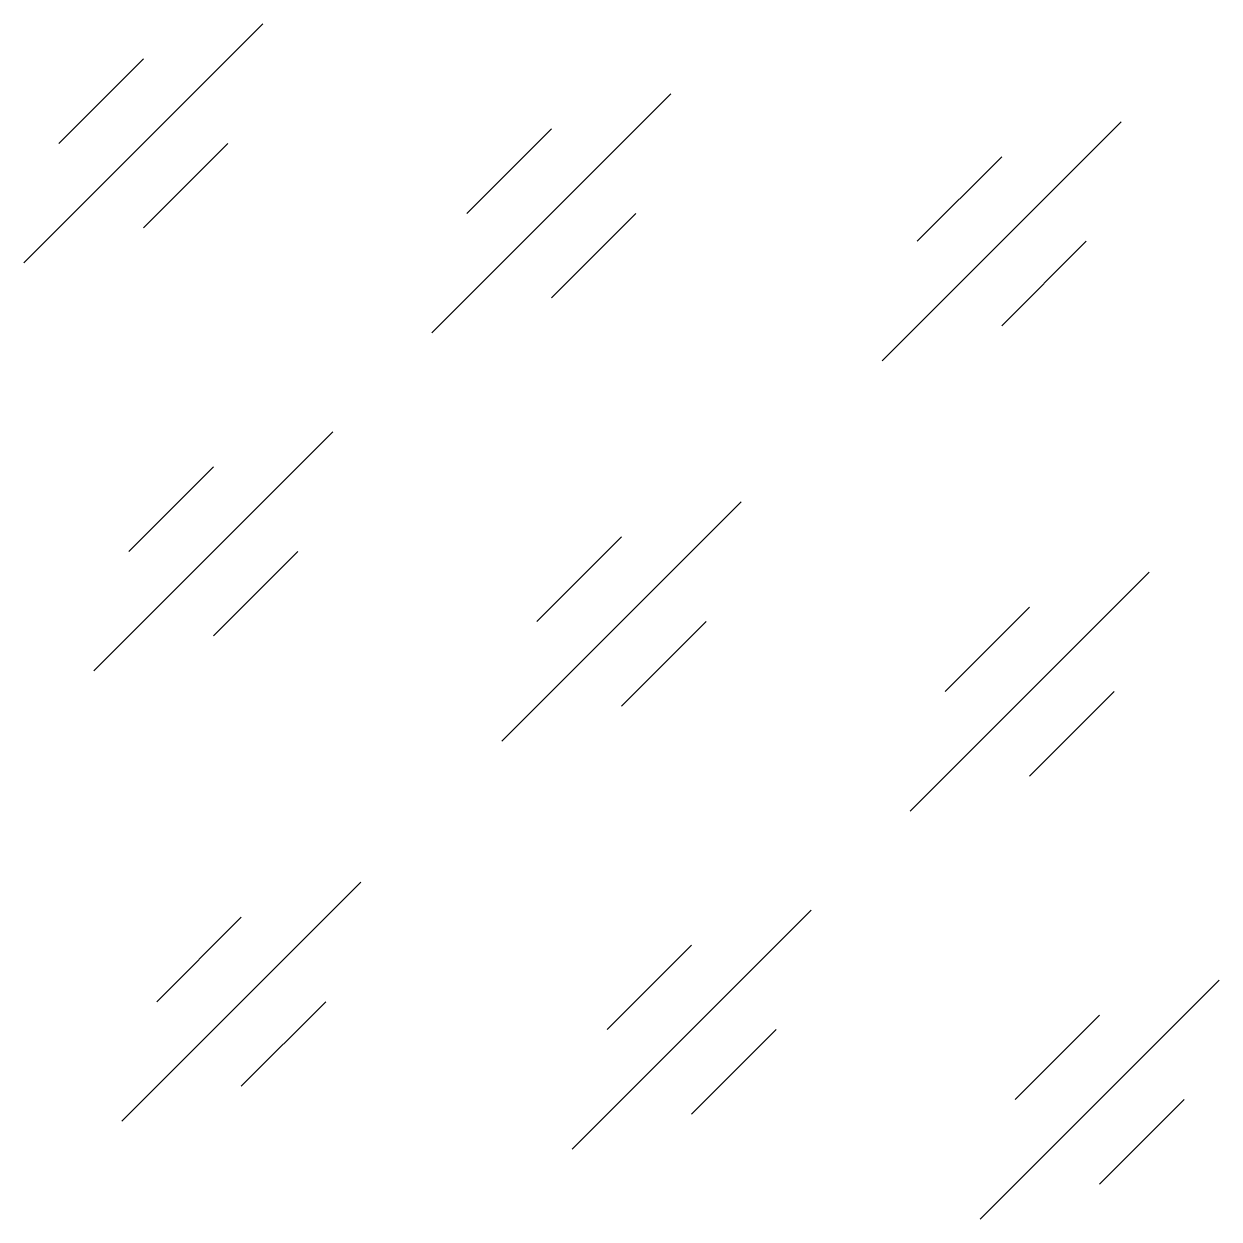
# Model space of a CAD drawing. Header units: millimetres. Extents: x 0 to 100, y 0 to 100.
import ezdxf

# ---------------------------------------------------------------- set-up
doc = ezdxf.new("R2010")
doc.units = ezdxf.units.MM
doc.linetypes.add('K5LT32768', pattern=[0])

msp = doc.modelspace()

# ---------------------------------------------------------------- linework, layer by layer
at = {"color": 7, "linetype": 'K5LT32768', "lineweight": 0}
for p, q in [((0, 80), (20, 100)), ((2.93, 90), (10, 97.07)), ((34.14, 74.14), (54.14, 94.14)), ((37.07, 84.14), (44.14, 91.21)), ((71.82, 71.82), (91.82, 91.82)), ((10, 82.93), (17.07, 90)), ((74.75, 81.82), (81.82, 88.89)), ((44.14, 77.07), (51.21, 84.14)), ((81.82, 74.75), (88.89, 81.82)), ((5.86, 45.86), (25.86, 65.86)), ((8.79, 55.86), (15.86, 62.93)), ((40, 40), (60, 60)), ((42.93, 50), (50, 57.07)), ((15.86, 48.79), (22.93, 55.86)), ((74.14, 34.14), (94.14, 54.14)), ((77.07, 44.14), (84.14, 51.21)), ((50, 42.93), (57.07, 50)), ((84.14, 37.07), (91.21, 44.14)), ((8.18, 8.18), (28.18, 28.18)), ((11.11, 18.18), (18.18, 25.25)), ((45.86, 5.86), (65.86, 25.86)), ((48.79, 15.86), (55.86, 22.93)), ((80, 0), (100, 20)), ((18.18, 11.11), (25.25, 18.18)), ((82.93, 10), (90, 17.07)), ((55.86, 8.79), (62.93, 15.86)), ((90, 2.93), (97.07, 10))]:
    msp.add_line(p, q, dxfattribs=at)

doc.saveas('drawing.dxf')
